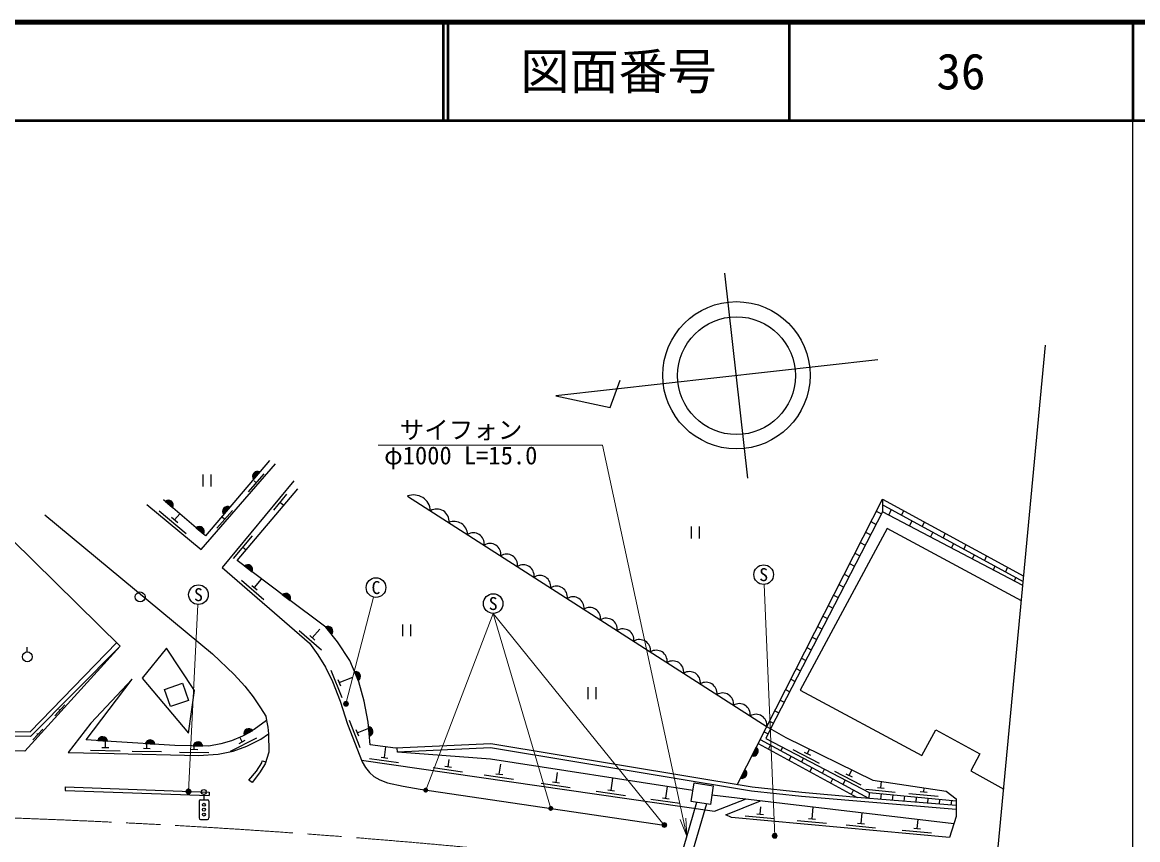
# Model space of a CAD drawing. Units: millimetres at full size, sheet at 1:1000; details may follow other scales. Extents: x 40000 to 680000, y 20000 to 380000.
# Drawn here: x 465888 to 579500, y 296727 to 380000 of the extents above; entities that cross this region are included whole.
import ezdxf
from ezdxf.enums import TextEntityAlignment as Align

# ---------------------------------------------------------------- set-up
doc = ezdxf.new("R2010")
doc.units = ezdxf.units.MM
doc.header["$LTSCALE"] = 1000
doc.linetypes.add('CHAIN', pattern=[18.5, 12, -1.5, 3.5, -1.5])
doc.linetypes.add('DASHED', pattern=[7.5, 6, -1.5])
for name, color, linetype, lineweight in [('M-BGD', 7, 'Continuous', 25), ('M-BMK', 2, 'CHAIN', 13), ('M-BMK-OTRS', 5, 'Continuous', 25), ('M-BMK-SRVR', 3, 'Continuous', 25), ('M-STR-HTXT', 7, 'Continuous', 13), ('M-STR-STRC', 7, 'Continuous', 25), ('M-TTL', 2, 'Continuous', 140), ('M-TTL-BAND', 7, 'Continuous', 25), ('M-TTL-LINE', 7, 'Continuous', 50)]:
    doc.layers.add(name, color=color, linetype=linetype, lineweight=lineweight)
doc.layers.add('M-TTL-TXT', color=7, linetype='Continuous')
doc.styles.add('ＭＳ ゴシック', font='')
doc.styles.get('ＭＳ ゴシック').set_extended_font_data('MS Gothic')

# ---------------------------------------------------------------- blocks, each defined once
blk = doc.blocks.new('open_arrow')
at = {"color": 0, "linetype": 'Continuous', "lineweight": -2}
blk.add_lwpolyline([(7.5, 1.25), (0, 0), (7.5, -1.25)], dxfattribs=at)

msp = doc.modelspace()

# ---------------------------------------------------------------- hatches: boundary and pattern name
at = {"layer": 'M-BGD'}
for points in [[(489448, 333434, -0.82183), (490090, 334189)], [(480440, 331211, -0.82183), (481195, 330569)], [(486400, 329855, -0.82183), (487042, 330609)], [(483612, 328511, -0.82183), (484366, 327869)], [(488509, 324616, -0.82183), (489299, 324018)], [(492366, 321693, -0.82183), (493156, 321095)], [(496772, 318401, -0.82183), (497395, 317630)], [(499728, 313841, -0.82183), (500116, 312929)], [(488473, 307387, -0.82183), (489353, 307842)], [(501159, 308249, -0.82183), (501248, 307262)], [(473582, 306836, -0.82183), (474570, 306771)], [(478416, 306514, -0.82183), (479404, 306448)], [(483292, 306289, -0.82183), (484283, 306277)], [(540651, 306143, -0.82183), (540203, 305260)], [(539500, 303877, -0.82183), (539051, 302994)]]:
    msp.add_hatch(color=256, dxfattribs=at).paths.add_polyline_path(points)
at = {"layer": 'M-STR-HTXT'}
for points in [[(499075, 310694, -1), (498642, 310444, -1)], [(483013, 301812, -1), (482639, 301480, -1)], [(507007, 302025, -0.41421), (507227, 301748, -0.41421), (506950, 301528, -1)], [(519749, 300160, -0.41421), (519969, 299883, -0.41421), (519692, 299664, -1)], [(531312, 298469, -0.41421), (531531, 298191, -0.41421), (531254, 297972, -1)], [(542699, 297309, -0.41421), (542710, 296955, -0.41421), (542357, 296944, -1)]]:
    msp.add_hatch(color=256, dxfattribs=at).paths.add_polyline_path(points)

# ---------------------------------------------------------------- linework, layer by layer
at = {"layer": 'M-BGD'}
for p, q in [((489448, 333434), (490090, 334189)), ((484279, 333915), (484279, 332715)), ((485079, 333915), (485079, 332715)), ((488935, 332175), (490508, 333987)), ((489721, 333081), (489493, 333280)), ((492806, 331923), (491467, 330306)), ((480440, 331211), (481195, 330569)), ((492136, 331115), (492521, 330796)), ((505139, 331741), (541770, 308216)), ((553492, 331415), (553519, 330138)), ((479826, 330223), (482593, 327920)), ((481078, 329571), (481724, 329034)), ((481401, 329302), (481932, 329941)), ((485710, 328459), (487283, 330271)), ((486496, 329365), (486279, 329554)), ((486400, 329855), (487042, 330609)), ((552875, 330201), (553407, 329920)), ((554389, 330358), (554144, 329809)), ((555652, 330240), (555447, 329783)), ((483612, 328511), (484366, 327869)), ((534020, 328621), (534020, 327421)), ((534820, 328621), (534820, 327421)), ((552331, 329131), (552857, 328854)), ((556504, 329208), (556271, 328687)), ((557766, 329090), (557561, 328632)), ((489295, 327682), (487382, 325371)), ((551788, 328061), (552306, 327787)), ((558619, 328057), (558399, 327566)), ((559881, 327940), (559676, 327482)), ((488338, 326526), (488680, 326244)), ((551244, 326991), (551756, 326721)), ((560733, 326907), (560526, 326444)), ((561996, 326790), (561791, 326332)), ((550700, 325921), (551206, 325654)), ((562848, 325757), (562653, 325322)), ((564110, 325640), (563905, 325182)), ((488509, 324616), (489299, 324018)), ((550157, 324851), (550656, 324588)), ((564963, 324607), (564781, 324201)), ((566225, 324490), (566020, 324032)), ((488212, 323163), (490475, 321194)), ((489540, 322405), (490268, 323283)), ((549070, 322711), (549556, 322455)), ((549613, 323781), (550106, 323521)), ((567077, 323457), (566908, 323079)), ((489276, 322635), (489804, 322175)), ((492366, 321693), (493156, 321095)), ((548526, 321641), (549005, 321388)), ((547982, 320571), (548455, 320322)), ((547439, 319502), (547905, 319255)), ((495426, 317283), (496198, 318170)), ((496772, 318401), (497395, 317630)), ((504618, 318659), (504618, 317459)), ((505418, 318659), (505418, 317459)), ((546895, 318432), (547355, 318189)), ((494097, 318042), (496360, 316072)), ((495162, 317513), (495690, 317053)), ((546351, 317362), (546805, 317122)), ((466396, 315856), (466396, 316356)), ((545808, 316292), (546254, 316056)), ((545264, 315222), (545704, 314989)), ((497331, 314009), (498451, 311226)), ((499728, 313841), (500116, 312929)), ((544720, 314152), (545154, 313923)), ((498039, 313054), (498300, 312405)), ((498169, 312729), (499561, 313289)), ((544177, 313082), (544604, 312857)), ((523496, 312258), (523496, 311058)), ((524296, 312258), (524296, 311058)), ((543633, 312012), (544054, 311790)), ((469201, 309344), (470211, 310453)), ((543090, 310942), (543503, 310724)), ((469706, 309899), (469595, 310000)), ((542546, 309872), (542953, 309657)), ((466971, 306892), (467980, 308002)), ((499170, 308914), (500258, 306118)), ((499867, 307951), (500120, 307298)), ((499994, 307625), (501174, 308084)), ((501159, 308249), (501248, 307262)), ((542002, 308802), (542403, 308591)), ((467476, 307447), (467365, 307548)), ((473582, 306836), (474570, 306771)), ((474353, 306124), (474371, 306784)), ((487090, 305758), (489767, 307111)), ((487981, 306544), (488605, 306860)), ((488293, 306702), (488053, 307177)), ((488473, 307387), (489353, 307842)), ((541057, 306942), (552081, 300941)), ((541459, 307732), (541862, 307519)), ((472846, 305864), (475845, 305785)), ((474003, 306134), (474703, 306115)), ((477067, 305762), (480066, 305698)), ((478223, 306037), (478923, 306023)), ((478416, 306514), (479404, 306448)), ((478573, 306030), (478583, 306503)), ((481895, 305660), (484895, 305596)), ((483052, 305935), (483751, 305921)), ((483292, 306289), (484283, 306277)), ((483402, 305928), (483409, 306288)), ((502771, 305094), (502927, 306175)), ((540651, 306143), (540203, 305260)), ((540846, 306527), (550937, 301034)), ((541901, 305953), (542112, 306368)), ((543166, 305794), (543340, 306137)), ((544385, 305929), (547043, 304537)), ((545543, 305661), (546163, 305337)), ((545853, 305499), (546087, 305946)), ((501243, 305012), (504213, 304582)), ((502425, 305144), (503117, 305044)), ((509267, 304155), (509375, 304897)), ((544010, 304805), (544220, 305220)), ((545275, 304646), (545467, 305024)), ((507740, 304073), (510709, 303643)), ((508921, 304205), (509614, 304105)), ((514127, 303452), (514819, 303352)), ((514473, 303402), (514621, 304430)), ((520250, 302567), (520396, 303571)), ((539500, 303877), (539051, 302994)), ((546118, 303657), (546329, 304072)), ((547383, 303498), (547593, 303911)), ((548628, 303708), (551286, 302317)), ((549786, 303440), (550406, 303116)), ((550096, 303278), (550391, 303841)), ((512945, 303320), (515915, 302891)), ((518723, 302485), (521692, 302056)), ((519904, 302617), (520597, 302517)), ((525872, 301755), (526052, 302999)), ((548227, 302509), (548438, 302924)), ((549492, 302350), (549720, 302798)), ((553336, 302016), (553398, 302670)), ((470266, 302101), (470254, 301751)), ((470254, 301751), (484910, 301220)), ((470266, 302101), (484923, 301570)), ((484923, 301570), (484910, 301220)), ((524345, 301672), (527314, 301243)), ((525526, 301805), (526219, 301704)), ((531432, 300951), (531603, 302134)), ((560786, 298358), (536128, 301263)), ((550336, 301361), (550547, 301776)), ((551815, 301858), (554801, 301576)), ((552161, 301524), (552107, 300939)), ((552988, 302048), (553685, 301983)), ((553355, 301411), (553303, 300841)), ((554550, 301299), (554499, 300743)), ((555745, 301186), (555695, 300646)), ((556180, 301446), (559167, 301165)), ((556940, 301073), (556891, 300548)), ((557353, 301637), (558050, 301572)), ((557701, 301604), (557741, 302024)), ((529904, 300869), (532873, 300439)), ((531085, 301001), (531778, 300901)), ((541047, 299335), (541116, 300082)), ((546331, 298848), (546441, 300048)), ((558134, 300961), (558087, 300450)), ((559329, 300848), (559283, 300353)), ((560524, 300736), (560479, 300255)), ((539526, 299174), (542513, 298899)), ((540698, 299367), (541395, 299303)), ((545982, 298880), (546679, 298816)), ((551324, 298388), (551423, 299461)), ((544809, 298687), (547797, 298412)), ((549803, 298227), (552790, 297951)), ((550975, 298420), (551673, 298356)), ((555516, 297700), (558504, 297425)), ((556689, 297893), (557386, 297829)), ((557037, 297861), (557123, 298789))]:
    msp.add_line(p, q, dxfattribs=at)
at = {"layer": 'M-BGD', "linetype": 'DASHED'}
for p, q in [((534575, 300528), (529088, 281702)), ((535572, 300376), (529971, 281158))]:
    msp.add_line(p, q, dxfattribs=at)
at = {"layer": 'M-BGD'}
for points in [[(491080, 335351), (484565, 327699), (480265, 331361)], [(478573, 330874), (484096, 326280), (491681, 335019)], [(493555, 333299), (486249, 324473), (495138, 316738), (495977, 315565), (496774, 314316), (497473, 312853), (498277, 310855), (499016, 308482), (500506, 304652), (500849, 304079), (501237, 303556), (501699, 303156), (502307, 302829), (503084, 302508), (504675, 302170), (506409, 301860), (531283, 298220)], [(561017, 300211), (550937, 301034), (545292, 301520), (540217, 302080), (513609, 306482), (503915, 306038), (501326, 306396), (501118, 308696), (500724, 310837), (500167, 312807), (499237, 314999), (498000, 316881), (496790, 318379), (492761, 321394), (487776, 325172), (493946, 332484)], [(538713, 302329), (553492, 331415), (567888, 323585)], [(553504, 330833), (553705, 330730), (567838, 323043)], [(468199, 329809), (485273, 315678), (487463, 313541), (488546, 312370), (489400, 311289), (490161, 310175), (490678, 309328), (490777, 308886), (490906, 308198), (490956, 307517), (490996, 305629), (490625, 304462), (490052, 303540), (489288, 302564), (488963, 302802), (489735, 303716), (490274, 304559), (490337, 304768), (490687, 304657)], [(567797, 322610), (553519, 330138), (542110, 308023)], [(567653, 321077), (553966, 328427), (545120, 311954), (557526, 305292), (558928, 307903), (563428, 305486), (562491, 303742), (565854, 301891)], [(464851, 327261), (475867, 316447), (466137, 305753), (441355, 306042), (451387, 327429)], [(475864, 316445), (466709, 307246), (454715, 307338), (449041, 306940)], [(454530, 307325), (454716, 307787), (455170, 307790), (466697, 307731), (475501, 316806)], [(490777, 308886), (489514, 307939), (488311, 307290), (487182, 306797), (486114, 306493), (484877, 306270), (481441, 306312), (474950, 306747), (472384, 306915), (477092, 313068), (472854, 308605), (470552, 305625), (475257, 305500), (483842, 305319), (485831, 305440), (487377, 305744), (488772, 306241), (490179, 306952), (490956, 307517)], [(541770, 308216), (543658, 307135), (552516, 302801), (560006, 301687), (561017, 300895), (561017, 299093), (560343, 296954), (538129, 299001), (537543, 299263), (541096, 300696)], [(542110, 308023), (541623, 307036), (552152, 301525), (561017, 300689)], [(534190, 301731), (513577, 304943), (504103, 305647), (504085, 306046)], [(561017, 299810), (550903, 300636), (545252, 301122), (540162, 301684), (513585, 306081), (504103, 305647)], [(500439, 304825), (536387, 299628), (539615, 300901)]]:
    msp.add_lwpolyline(points, dxfattribs=at)
for points in [[(480559, 316233), (478113, 313192), (482822, 307578), (483418, 311913)], [(480364, 312040), (482211, 312675), (482816, 310916), (480970, 310281)], [(534308, 302511), (536272, 302212), (535983, 300314), (534020, 300612)]]:
    msp.add_lwpolyline(points, close=True, dxfattribs=at)
for centre in [(477893, 321464), (466396, 315356)]:
    msp.add_circle(centre, 500, dxfattribs=at)
for centre, radius, start, end in [((489844, 333748), 505, 60.75864, 218.41683), ((505740, 330113), 1736, 4.32484, 110.25731), ((480754, 330816), 505, 330.75864, 128.41683), ((486796, 330168), 505, 60.75864, 218.41683), ((508104, 329169), 1248, 354.0692, 120.51295), ((483925, 328115), 505, 330.75864, 128.41683), ((509882, 327791), 1359, 1.3081, 113.27405), ((511829, 326876), 1114, 352.70463, 121.87752), ((513522, 325789), 1114, 352.70463, 121.87752), ((515216, 324701), 1114, 352.70463, 121.87752), ((488845, 324239), 505, 334.01582, 131.67401), ((516909, 323614), 1114, 352.70463, 121.87752), ((518602, 322526), 1114, 352.70463, 121.87752), ((492702, 321316), 505, 334.01582, 131.67401), ((520296, 321439), 1114, 352.70463, 121.87752), ((521989, 320351), 1114, 352.70463, 121.87752), ((523682, 319264), 1114, 352.70463, 121.87752), ((525376, 318176), 1114, 352.70463, 121.87752), ((497007, 317954), 505, 320.10227, 117.76046), ((527069, 317089), 1114, 352.70463, 121.87752), ((528762, 316001), 1114, 352.70463, 121.87752), ((530456, 314914), 1114, 352.70463, 121.87752), ((532149, 313826), 1114, 352.70463, 121.87752), ((499832, 313347), 505, 304.17039, 101.82858), ((533842, 312739), 1114, 352.70463, 121.87752), ((535536, 311652), 1114, 352.70463, 121.87752), ((537229, 310564), 1114, 352.70463, 121.87752), ((538922, 309477), 1114, 352.70463, 121.87752), ((540616, 308389), 1114, 352.70463, 121.87752), ((488958, 307528), 505, 38.56883, 196.22702), ((501106, 307746), 505, 286.32807, 83.98626), ((474070, 306706), 505, 7.41941, 165.0776), ((478903, 306384), 505, 7.33991, 164.9981), ((483786, 306186), 505, 10.47652, 168.13471), ((540340, 305746), 505, 254.23624, 51.89443), ((539188, 303480), 505, 254.23624, 51.89443)]:
    msp.add_arc(centre, radius, start, end, dxfattribs=at)
at = {"layer": 'M-BMK'}
msp.add_arc((436581, -500562), 800000, 83.27508, 93.85895, dxfattribs=at)
at = {"layer": 'M-BMK-OTRS'}
msp.add_line((560845, 248487), (570094, 347105), dxfattribs=at)
at = {"layer": 'M-BMK-SRVR'}
for p, q in [((539803, 333568), (537463, 354437)), ((553043, 345618), (520219, 341938)), ((525759, 340741), (526798, 343556)), ((520219, 341938), (525759, 340741))]:
    msp.add_line(p, q, dxfattribs=at)
for centre, radius in [((538629, 344044), 7500), ((538633, 344002), 6000)]:
    msp.add_circle(centre, radius, dxfattribs=at)
at = {"layer": 'M-STR-HTXT'}
for p, q in [((542528, 297126), (541445, 322732)), ((482826, 301646), (483783, 320692)), ((498858, 310569), (501662, 321444)), ((506978, 301777), (513851, 319784)), ((531283, 298220), (513851, 319784)), ((519720, 299912), (513851, 319784))]:
    msp.add_line(p, q, dxfattribs=at)
msp.add_lwpolyline([(533575, 297097), (524972, 336910), (502137, 336910)], dxfattribs=at)
for centre in [(498858, 310569), (482826, 301646), (531283, 298220), (542528, 297126)]:
    msp.add_circle(centre, 250, dxfattribs=at)
at = {"layer": 'M-STR-STRC'}
for p, q in [((484388, 301339), (484388, 300789)), ((483888, 300639), (483888, 298939)), ((484038, 300789), (484738, 300789)), ((484888, 300639), (484888, 298939)), ((484038, 298789), (484738, 298789))]:
    msp.add_line(p, q, dxfattribs=at)
for centre, radius in [((541403, 323731), 1000), ((483833, 321691), 1000), ((501912, 322413), 1000), ((513851, 320784), 1000), ((484388, 301589), 250), ((484388, 300289), 150), ((484388, 299789), 150), ((484388, 299289), 150)]:
    msp.add_circle(centre, radius, dxfattribs=at)
for centre, start, end in [((484038, 300639), 90, 180), ((484738, 300639), 360, 90), ((484038, 298939), 180, 270), ((484738, 298939), 270, 360)]:
    msp.add_arc(centre, 150, start, end, dxfattribs=at)
at = {"layer": 'M-TTL'}
msp.add_line((680000, 380000), (40000, 380000), dxfattribs=at)
at = {"layer": 'M-TTL-BAND'}
msp.add_line((579000, 20000), (579000, 370000), dxfattribs=at)
at = {"layer": 'M-TTL-LINE'}
for p, q in [((508747, 380000), (508747, 370000)), ((509247, 380000), (509247, 370000)), ((543997, 380000), (543997, 370000)), ((579000, 380000), (579000, 370000)), ((40000, 370000), (680000, 370000))]:
    msp.add_line(p, q, dxfattribs=at)

# ---------------------------------------------------------------- block references
at = {"layer": 'M-STR-HTXT', "xscale": 240, "yscale": 240, "rotation": 102.2}
msp.add_blockref('open_arrow', (533575, 297097), dxfattribs=at)

# ---------------------------------------------------------------- texts
at = {"layer": 'M-STR-HTXT', "style": 'ＭＳ ゴシック'}
msp.add_text('サイフォン \u3000\u3000', height=1833, dxfattribs=at).set_placement((523072, 337010), align=Align.BOTTOM_RIGHT)
msp.add_text('φ1000 L=15.0', height=1833, dxfattribs=at).set_placement((502743, 334410), align=Align.BOTTOM_LEFT)
at = {"layer": 'M-STR-STRC', "style": 'ＭＳ ゴシック'}
for s, p in [('S', (541403, 323731)), ('C', (501912, 322413)), ('S', (483833, 321691)), ('S', (513851, 320784))]:
    msp.add_text(s, height=1320, dxfattribs=at).set_placement(p, align=Align.MIDDLE_CENTER)
at = {"layer": 'M-TTL-TXT', "style": 'ＭＳ ゴシック'}
for s, p in [('図面番号', (526622, 375000)), ('36', (561497, 375000))]:
    msp.add_text(s, height=3666, dxfattribs=at).set_placement(p, align=Align.MIDDLE_CENTER)

doc.saveas('drawing.dxf')
